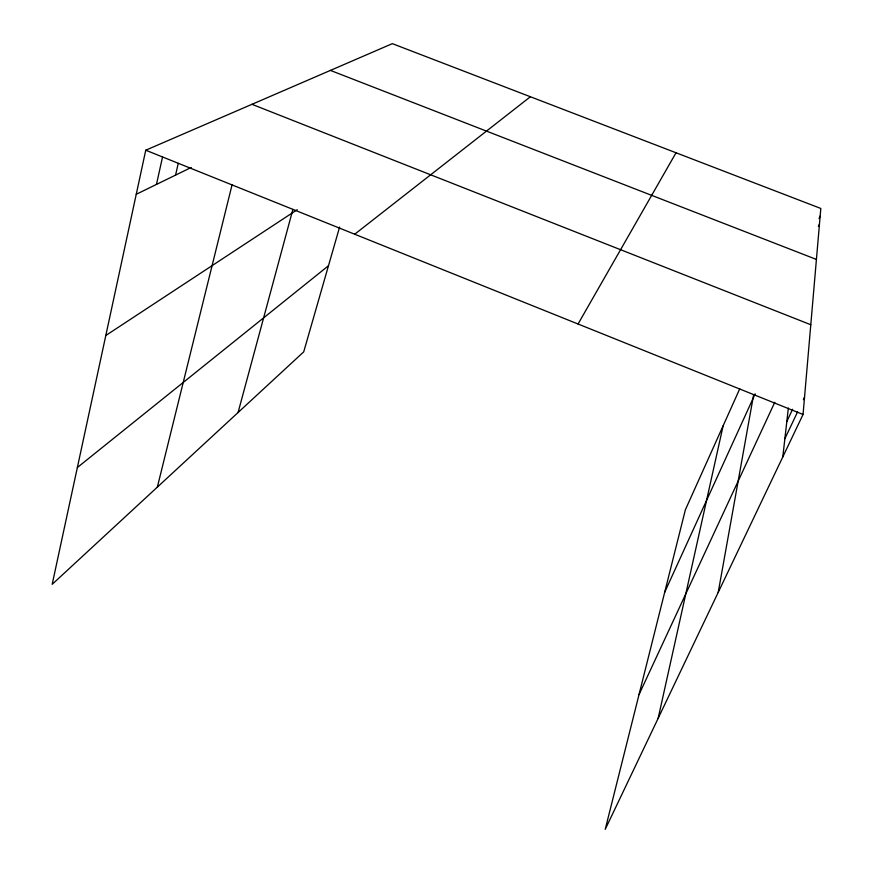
<?xml version="1.0" encoding="UTF-8"?>
<svg xmlns="http://www.w3.org/2000/svg" width="873" height="873" viewBox="0 0 873 873"><rect width="100%" height="100%" fill="white"/><g stroke="black" fill="none" stroke-linecap="round" stroke-linejoin="round"><path stroke-width="1.31" d="M739.726 388.867L685.381 509.777L605.218 829.35L803.051 414.468L820.816 208.461L392.348 43.65L145.747 150.211L52.184 584.321L303.717 351.852L339.597 227.089M782.808 456.917L788.352 408.029M718.217 592.385L753.639 394.716M156.463 184.432L162.52 157.085M658.133 718.392L723.128 425.817M175.571 175.113L178.245 163.327M157.347 487.134L232.12 184.585M238.067 412.525L292.892 209.422M819.038 218.556L820.162 216.068M818.372 226.434L819.474 224.001M664.691 592.265L755.167 393.81M639.025 694.581L774.788 402.257M786.824 421.528L792.608 409.262M784.871 438.693L797.595 411.881M803.378 399.692L804.535 397.248M578.057 324.003L676.029 152.775M77.359 467.524L328.477 265.741M354.722 234.215L530.391 96.75M105.808 335.505L297.202 209.706M136.243 194.297L191.242 167.463M330.42 70.407L816.419 259.434M251.97 104.313L810.788 324.734M145.747 150.211L803.051 414.468"/></g></svg>
